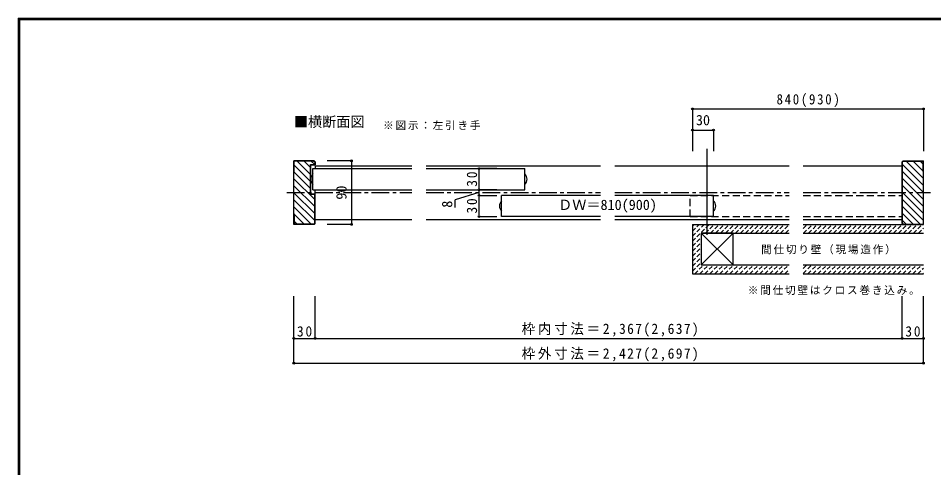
# Model space of a CAD drawing. Units: millimetres at full size, sheet at 1:5; some dimension numbers follow another scale. Extents: x -973 to 977, y -701 to 696.
# Drawn here: x -973 to 322, y 59 to 696 of the extents above; entities that cross this region are included whole.
import ezdxf
from ezdxf.enums import TextEntityAlignment as Align

# ---------------------------------------------------------------- set-up
doc = ezdxf.new("R2010")
doc.units = ezdxf.units.MM
doc.header["$LTSCALE"] = 5
doc.header["$PDMODE"] = 32
doc.header["$PDSIZE"] = 2.5
for name, pattern in [('CHAIN1', [8, 5, -1, 1, -1]), ('DASHED1', [1.8, 1.2, -0.6]), ('DASHED2', [3, 2, -1])]:
    doc.linetypes.add(name, pattern=pattern)
for name, color, linetype in [('0-1_通り芯', 4, 'CHAIN1'), ('0-2_柱', 7, 'Continuous'), ('0-3_仕上げ', 2, 'Continuous'), ('0-4_枠', 3, 'Continuous'), ('0-6_扉', 6, 'Continuous'), ('0-7_金物', 3, 'Continuous'), ('0-A_文字', 7, 'Continuous'), ('0-B_寸法', 7, 'Continuous'), ('0-C_ハッチ', 4, 'DASHED1'), ('F-1_枠', 6, 'Continuous')]:
    doc.layers.add(name, color=color, linetype=linetype)
doc.styles.add('ＭＳ ゴシック', font='')
doc.styles.get('ＭＳ ゴシック').set_extended_font_data('MS Gothic')

msp = doc.modelspace()

# ---------------------------------------------------------------- linework, layer by layer
at = {"layer": '0-1_通り芯'}
for p, q in [((-593.347, 449), (-416.347, 449)), ((-396.347, 449), (-149.347, 449)), ((-129.347, 449), (117.653, 449)), ((137.653, 449), (317.653, 449))]:
    msp.add_line(p, q, dxfattribs=at)
at = {"layer": '0-2_柱'}
for p, q in [((-6.847, 391.5), (38.153, 346.5)), ((38.153, 391.5), (-6.847, 346.5)), ((-6.847, 391.5), (-6.847, 346.5)), ((38.153, 391.5), (-6.847, 391.5)), ((38.153, 346.5), (38.153, 391.5)), ((-6.847, 346.5), (38.153, 346.5))]:
    msp.add_line(p, q, dxfattribs=at)
at = {"layer": '0-3_仕上げ'}
for p, q in [((-19.347, 404), (117.653, 404)), ((-19.347, 404), (-19.347, 334)), ((137.653, 404), (307.653, 404)), ((-6.847, 391.5), (117.653, 391.5)), ((-6.847, 391.5), (-6.847, 346.5)), ((137.653, 391.5), (307.653, 391.5)), ((-6.847, 346.5), (117.653, 346.5)), ((137.653, 346.5), (307.653, 346.5)), ((-19.347, 334), (117.653, 334)), ((137.653, 334), (307.653, 334))]:
    msp.add_line(p, q, dxfattribs=at)
at = {"layer": '0-4_枠'}
for p, q in [((1.653, 389), (1.653, 511)), ((-554.761, 494), (-583.347, 494)), ((-583.347, 404), (-583.347, 494)), ((-554.968, 493.5), (-582.847, 493.5)), ((-582.847, 479), (-582.847, 493.5)), ((-554.968, 493.5), (-553.847, 492.379)), ((-553.347, 492.586), (-554.761, 494)), ((-553.847, 492.379), (-553.847, 489)), ((-553.347, 492.586), (-553.347, 488.5)), ((277.653, 492.586), (279.067, 494)), ((277.653, 405.414), (277.653, 492.586)), ((279.274, 493.5), (278.153, 492.379)), ((278.153, 405.914), (278.153, 492.379)), ((279.067, 494), (307.653, 494)), ((279.274, 493.5), (307.153, 493.5)), ((307.153, 479), (307.153, 493.5)), ((307.653, 404), (307.653, 494)), ((-559.847, 489), (-553.847, 489)), ((-559.847, 447), (-559.847, 489)), ((-559.347, 488.5), (-553.347, 488.5)), ((-559.347, 447.5), (-559.347, 488.5)), ((-582.847, 479), (-583.347, 479)), ((307.153, 479), (307.653, 479)), ((-559.847, 447), (-553.847, 447)), ((-559.347, 447.5), (-553.347, 447.5)), ((-553.847, 405.914), (-553.847, 447)), ((-553.347, 405.414), (-553.347, 447.5)), ((-582.847, 419), (-583.347, 419)), ((-582.847, 419), (-582.847, 404.5)), ((307.153, 419), (307.653, 419)), ((307.153, 419), (307.153, 404.5)), ((-554.761, 404), (-583.347, 404)), ((-555.261, 404.5), (-582.847, 404.5)), ((-553.847, 405.914), (-555.261, 404.5)), ((-554.761, 404), (-553.347, 405.414)), ((279.067, 404), (277.653, 405.414)), ((278.153, 405.914), (279.567, 404.5)), ((279.067, 404), (307.653, 404)), ((279.567, 404.5), (307.153, 404.5))]:
    msp.add_line(p, q, dxfattribs=at)
at = {"layer": '0-6_扉'}
for p, q in [((-556.347, 483), (-416.347, 483)), ((-556.347, 453), (-556.347, 483)), ((-396.347, 483), (-256.347, 483)), ((-256.347, 453), (-256.347, 483)), ((-556.347, 453), (-416.347, 453)), ((-396.347, 453), (-256.347, 453)), ((-149.347, 445), (-289.347, 445)), ((-289.347, 415), (-289.347, 445)), ((10.653, 445), (-129.347, 445)), ((10.653, 415), (10.653, 445)), ((-149.347, 415), (-289.347, 415)), ((10.653, 415), (-129.347, 415))]:
    msp.add_line(p, q, dxfattribs=at)
at = {"layer": '0-6_扉', "color": 2, "linetype": 'DASHED2'}
for p, q in [((-22.347, 445), (117.653, 445)), ((-22.347, 415), (-22.347, 445)), ((137.653, 445), (277.653, 445)), ((277.653, 415), (277.653, 445)), ((-22.347, 415), (117.653, 415)), ((137.653, 415), (277.653, 415))]:
    msp.add_line(p, q, dxfattribs=at)
at = {"layer": '0-7_金物', "color": 4}
for p, q in [((-553.347, 487), (-416.347, 487)), ((-553.347, 487), (-553.347, 483)), ((-396.347, 487), (-149.347, 487)), ((-129.347, 487), (117.653, 487)), ((137.653, 487), (277.653, 487)), ((-553.347, 445), (-553.347, 453)), ((-553.347, 412), (-553.347, 415)), ((-553.347, 411), (-416.347, 411)), ((-396.347, 411), (-149.347, 411)), ((-129.347, 411), (117.653, 411)), ((137.653, 411), (277.653, 411))]:
    msp.add_line(p, q, dxfattribs=at)
at = {"layer": '0-7_金物', "color": 7}
for centre, start, end in [((-548.472, 468), 136.39718, 223.60282), ((-264.222, 468), 316.39718, 43.60282), ((-281.472, 430), 136.39718, 223.60282), ((2.778, 430), 316.39718, 43.60282)]:
    msp.add_arc(centre, 10.875, start, end, dxfattribs=at)
at = {"layer": '0-B_寸法', "color": 4}
for p, q in [((-19.347, 567.5), (-19.347, 507.5)), ((-19.347, 567.5), (307.653, 567.5)), ((307.653, 567.5), (307.653, 507.5)), ((-19.347, 537.5), (10.653, 537.5)), ((10.653, 537.5), (10.653, 507.5)), ((-501.925, 494), (-536.447, 494)), ((-501.925, 494), (-501.925, 404)), ((-296.347, 483), (-321.393, 483)), ((-321.393, 483), (-321.393, 453)), ((-321.393, 449), (-354.849, 438.811)), ((-296.347, 453), (-321.393, 453)), ((-321.393, 453), (-296.347, 453)), ((-321.393, 453), (-321.393, 415)), ((-321.393, 445), (-296.347, 445)), ((-354.849, 427.767), (-354.849, 438.811)), ((-321.393, 415), (-296.347, 415)), ((-501.925, 404), (-536.447, 404)), ((-583.347, 207.5), (-583.347, 302.5)), ((-553.347, 242.5), (-553.347, 302.5)), ((277.653, 242.5), (277.653, 302.5)), ((307.653, 207.5), (307.653, 302.5)), ((-583.347, 242.5), (-553.347, 242.5)), ((-553.347, 242.5), (277.653, 242.5)), ((277.653, 242.5), (307.653, 242.5)), ((-583.347, 207.5), (307.653, 207.5))]:
    msp.add_line(p, q, dxfattribs=at)
at = {"layer": '0-B_寸法'}
for p in [(-19.347, 567.5), (307.653, 567.5), (-19.347, 537.5), (10.653, 537.5), (-501.925, 494), (-321.393, 483), (-321.393, 453), (-321.393, 453), (-321.393, 445), (-321.393, 415), (-501.925, 404), (-583.347, 242.5), (-553.347, 242.5), (277.653, 242.5), (307.653, 242.5), (-583.347, 207.5), (307.653, 207.5)]:
    msp.add_point(p, dxfattribs=at)
at = {"layer": '0-C_ハッチ', "linetype": 'Continuous'}
for p, q in [((-578.569, 493.5), (-559.847, 474.778)), ((-568.669, 493.5), (-559.847, 484.678)), ((-558.77, 493.5), (-553.847, 488.577)), ((307.653, 469.018), (283.171, 493.5)), ((307.153, 479.418), (293.071, 493.5)), ((307.153, 489.317), (302.97, 493.5)), ((-582.847, 487.879), (-559.847, 464.879)), ((307.653, 459.119), (278.153, 488.619)), ((-583.347, 478.479), (-559.847, 454.979)), ((-583.347, 468.58), (-553.847, 439.08)), ((307.653, 449.219), (278.153, 478.719)), ((307.653, 439.32), (278.153, 468.82)), ((-583.347, 458.68), (-553.847, 429.18)), ((307.653, 429.42), (278.153, 458.92)), ((-583.347, 448.781), (-553.847, 419.281)), ((307.653, 419.521), (278.153, 449.021)), ((-583.347, 438.881), (-553.847, 409.381)), ((-583.347, 428.982), (-558.865, 404.5)), ((307.153, 410.121), (278.153, 439.121)), ((302.875, 404.5), (278.153, 429.222)), ((-582.847, 418.582), (-568.765, 404.5)), ((292.975, 404.5), (278.153, 419.322)), ((-582.847, 408.683), (-578.664, 404.5)), ((283.076, 404.5), (278.153, 409.423))]:
    msp.add_line(p, q, dxfattribs=at)
at = {"layer": '0-C_ハッチ'}
for p, q in [((-19.347, 401.291), (-16.638, 404)), ((-19.347, 394.22), (-9.567, 404)), ((-19.347, 387.149), (-2.496, 404)), ((-19.347, 380.078), (4.575, 404)), ((-0.854, 391.5), (11.646, 404)), ((6.217, 391.5), (18.717, 404)), ((13.288, 391.5), (25.788, 404)), ((20.359, 391.5), (32.859, 404)), ((27.43, 391.5), (39.93, 404)), ((34.501, 391.5), (47.001, 404)), ((41.572, 391.5), (54.072, 404)), ((48.643, 391.5), (61.143, 404)), ((55.714, 391.5), (68.214, 404)), ((62.785, 391.5), (75.285, 404)), ((69.856, 391.5), (82.356, 404)), ((76.928, 391.5), (89.428, 404)), ((83.999, 391.5), (96.499, 404)), ((91.07, 391.5), (103.57, 404)), ((98.141, 391.5), (110.641, 404)), ((105.212, 391.5), (117.712, 404)), ((137.653, 398.313), (143.34, 404)), ((137.911, 391.5), (150.411, 404)), ((144.982, 391.5), (157.482, 404)), ((152.053, 391.5), (164.553, 404)), ((159.124, 391.5), (171.624, 404)), ((166.195, 391.5), (178.695, 404)), ((173.266, 391.5), (185.766, 404)), ((180.337, 391.5), (192.837, 404)), ((187.408, 391.5), (199.908, 404)), ((194.479, 391.5), (206.979, 404)), ((201.551, 391.5), (214.051, 404)), ((208.622, 391.5), (221.122, 404)), ((215.693, 391.5), (228.193, 404)), ((222.764, 391.5), (235.264, 404)), ((229.835, 391.5), (242.335, 404)), ((236.906, 391.5), (249.406, 404)), ((243.977, 391.5), (256.477, 404)), ((251.048, 391.5), (263.548, 404)), ((258.119, 391.5), (270.619, 404)), ((265.19, 391.5), (277.69, 404)), ((272.261, 391.5), (284.761, 404)), ((279.332, 391.5), (291.832, 404)), ((286.403, 391.5), (298.903, 404)), ((293.474, 391.5), (305.974, 404)), ((112.283, 391.5), (117.653, 396.87)), ((300.545, 391.5), (307.653, 398.607)), ((307.617, 391.5), (307.653, 391.536)), ((-19.347, 373.007), (-6.847, 385.507)), ((-19.347, 365.936), (-6.847, 378.436)), ((-19.347, 358.865), (-6.847, 371.365)), ((-19.347, 351.794), (-6.847, 364.294)), ((-19.347, 344.723), (-6.847, 357.223)), ((-19.347, 337.652), (-6.847, 350.152)), ((-15.928, 334), (-3.428, 346.5)), ((-8.857, 334), (3.643, 346.5)), ((-1.786, 334), (10.714, 346.5)), ((5.285, 334), (17.785, 346.5)), ((12.356, 334), (24.856, 346.5)), ((19.428, 334), (31.928, 346.5)), ((26.499, 334), (38.999, 346.5)), ((33.57, 334), (46.07, 346.5)), ((40.641, 334), (53.141, 346.5)), ((47.712, 334), (60.212, 346.5)), ((54.783, 334), (67.283, 346.5)), ((61.854, 334), (74.354, 346.5)), ((68.925, 334), (81.425, 346.5)), ((75.996, 334), (88.496, 346.5)), ((83.067, 334), (95.567, 346.5)), ((90.138, 334), (102.638, 346.5)), ((97.209, 334), (109.709, 346.5)), ((104.28, 334), (116.78, 346.5)), ((111.351, 334), (117.653, 340.302)), ((137.653, 334.674), (149.479, 346.5)), ((137.653, 341.745), (142.408, 346.5)), ((144.051, 334), (156.551, 346.5)), ((151.122, 334), (163.622, 346.5)), ((158.193, 334), (170.693, 346.5)), ((165.264, 334), (177.764, 346.5)), ((172.335, 334), (184.835, 346.5)), ((179.406, 334), (191.906, 346.5)), ((186.477, 334), (198.977, 346.5)), ((193.548, 334), (206.048, 346.5)), ((200.619, 334), (213.119, 346.5)), ((207.69, 334), (220.19, 346.5)), ((214.761, 334), (227.261, 346.5)), ((221.832, 334), (234.332, 346.5)), ((228.903, 334), (241.403, 346.5)), ((235.974, 334), (248.474, 346.5)), ((243.045, 334), (255.545, 346.5)), ((250.117, 334), (262.617, 346.5)), ((257.188, 334), (269.688, 346.5)), ((264.259, 334), (276.759, 346.5)), ((271.33, 334), (283.83, 346.5)), ((278.401, 334), (290.901, 346.5)), ((285.472, 334), (297.972, 346.5)), ((292.543, 334), (305.043, 346.5)), ((299.614, 334), (307.653, 342.039)), ((306.685, 334), (307.653, 334.968))]:
    msp.add_line(p, q, dxfattribs=at)
at = {"layer": 'F-1_枠'}
for p, q in [((-973.347, 695.833), (-973.347, -700.833)), ((-973.347, 695.833), (976.653, 695.833)), ((-973.347, 695), (976.653, 695)), ((-973.347, 694.167), (976.653, 694.167)), ((-972.514, 695.833), (-972.514, -700.833)), ((-971.68, 695.833), (-971.68, -700.833))]:
    msp.add_line(p, q, dxfattribs=at)

# ---------------------------------------------------------------- texts
at = {"layer": '0-A_文字', "style": 'ＭＳ ゴシック'}
msp.add_text('■横断面図', height=14.66, dxfattribs=at).set_placement((-583.347, 537.5), align=Align.BOTTOM_LEFT)
at = {"layer": '0-A_文字', "char_height": 11, "attachment_point": 7, "style": 'ＭＳ ゴシック'}
for s, insert in [('\\T1.17;※図示：左引き手', (-457.053, 537.5)), ('\\T1.17;間仕切り壁（現場造作）', (77.885, 361.5)), ('\\T1.17;※間仕切壁はクロス巻き込み。', (59.1, 304))]:
    msp.add_mtext(s, dxfattribs=dict(at, insert=insert))
at = {"layer": '0-B_寸法', "style": 'ＭＳ ゴシック'}
for s, p in [('30', (-14.347, 540)), ('ＤＷ＝810(900)', (-209.347, 420))]:
    msp.add_text(s, height=14.66, dxfattribs=at).set_placement(p, align=Align.BOTTOM_LEFT)
for s, p in [('90', (-504.425, 439)), ('8', (-354.849, 427.599))]:
    msp.add_text(s, height=14.66, rotation=90, dxfattribs=at).set_placement(p, align=Align.BOTTOM_LEFT)
at = {"layer": '0-B_寸法', "char_height": 14.66, "attachment_point": 7, "style": 'ＭＳ ゴシック'}
for s, insert in [('\\T1.28;\\W0.9;840(930)', (99.778, 570)), ('\\T1.27;\\W0.95;30', (-578.972, 245)), ('\\T1.21;\\W0.95;枠内寸法＝2,367(2,637)', (-260.972, 245)), ('\\T1.27;\\W0.95;30', (282.028, 245)), ('\\T1.21;\\W0.95;枠外寸法＝2,427(2,697)', (-260.972, 210))]:
    msp.add_mtext(s, dxfattribs=dict(at, insert=insert))
at = {"layer": '0-B_寸法', "char_height": 14.66, "attachment_point": 7, "rotation": 90, "style": 'ＭＳ ゴシック'}
for insert in [(-323.893, 457.375), (-323.893, 419.375)]:
    msp.add_mtext('\\T1.27;\\W0.95;30', dxfattribs=dict(at, insert=insert))

doc.saveas('drawing.dxf')
